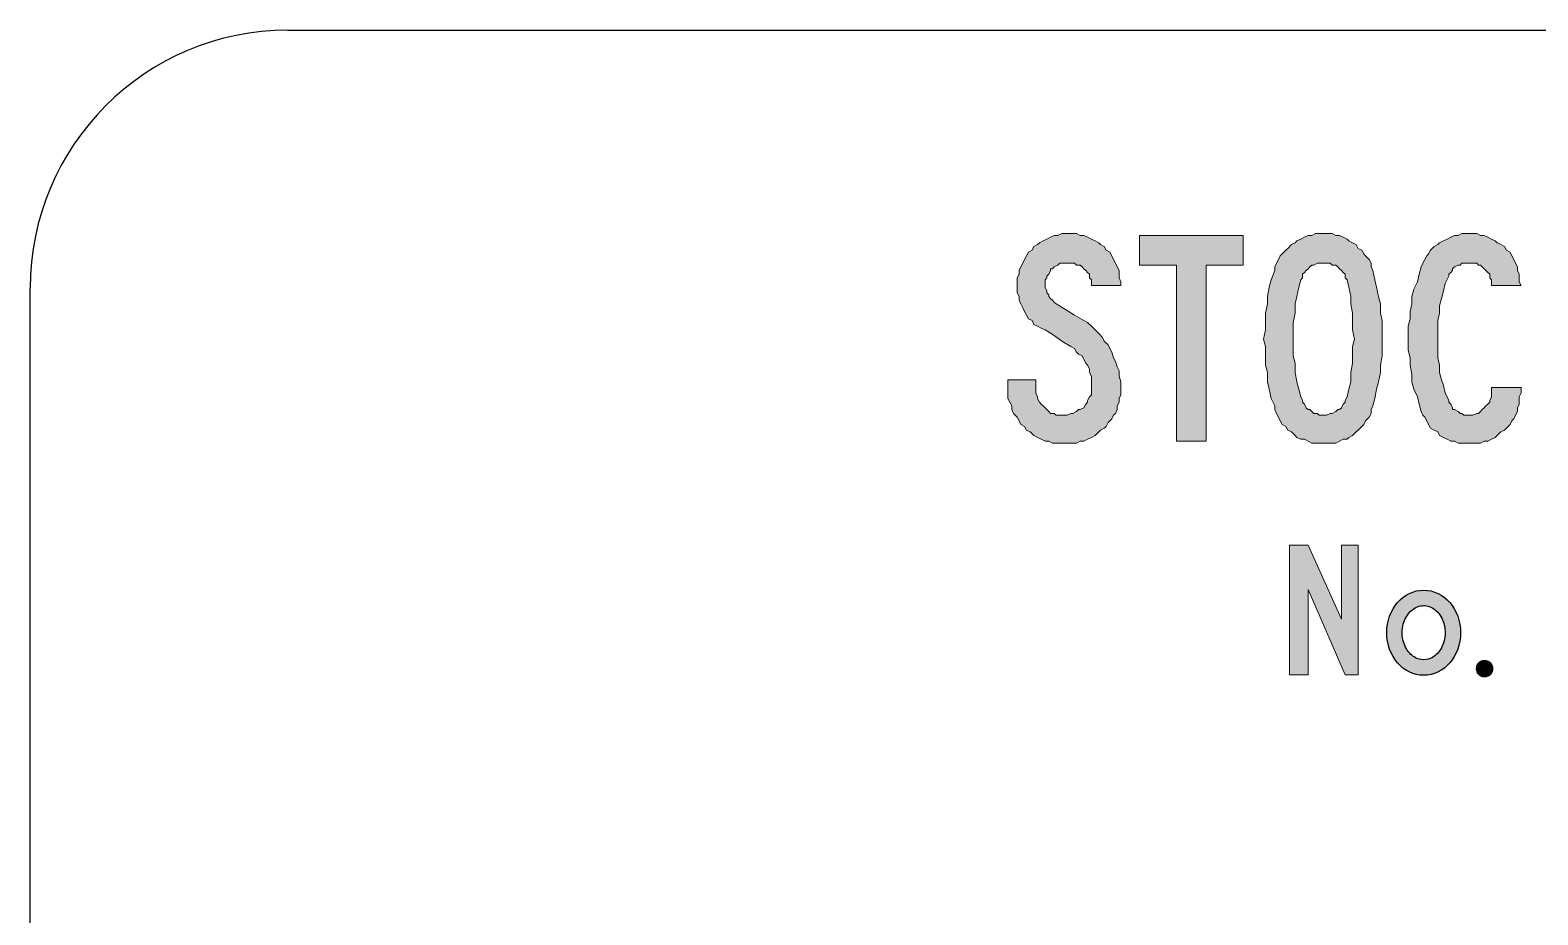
# Model space of a CAD drawing. Extents: x 182 to 1067, y -1436 to 264.
# Drawn here: x 182.4 to 240.9, y 229.3 to 263.5 of the extents above; entities that cross this region are included whole.
import ezdxf

# ---------------------------------------------------------------- set-up
doc = ezdxf.new("R2010")
doc.units = 0
doc.header["$LTSCALE"] = 12
doc.header["$MEASUREMENT"] = 0
doc.layers.get('0').update_dxf_attribs({"linetype": 'CONTINUOUS'})
doc.layers.add('L25', color=1, linetype='CONTINUOUS')
doc.layers.add('L35', color=3, linetype='CONTINUOUS')

msp = doc.modelspace()

# ---------------------------------------------------------------- hatches: boundary and pattern name
at = {"layer": 'L25'}
h = msp.add_hatch(color=256, dxfattribs=at)
h.paths.add_polyline_path([(226.863, 247.62), (226.863, 254.447), (225.426, 254.447), (225.426, 255.596), (229.45, 255.596), (229.45, 254.447), (228.013, 254.447), (228.013, 247.62)])
h.paths.add_polyline_path([(233.474, 249.345), (233.546, 249.632), (233.618, 249.92), (233.618, 250.279), (233.69, 250.638), (233.69, 250.926), (233.69, 251.285), (233.762, 251.572), (233.69, 251.932), (233.69, 252.219), (233.69, 252.578), (233.618, 252.938), (233.618, 253.225), (233.546, 253.584), (233.474, 253.872), (233.402, 253.944), (233.402, 254.087), (233.33, 254.159), (233.259, 254.231), (233.187, 254.303), (233.115, 254.375), (233.043, 254.447), (232.899, 254.447), (232.827, 254.519), (232.684, 254.519), (232.612, 254.519), (232.54, 254.519), (232.396, 254.519), (232.324, 254.519), (232.181, 254.447), (232.109, 254.447), (232.037, 254.375), (231.965, 254.303), (231.893, 254.231), (231.821, 254.159), (231.75, 254.087), (231.75, 253.944), (231.678, 253.872), (231.606, 253.584), (231.534, 253.225), (231.462, 252.938), (231.462, 252.578), (231.39, 252.219), (231.39, 251.932), (231.39, 251.572), (231.39, 251.285), (231.39, 250.926), (231.462, 250.638), (231.462, 250.279), (231.534, 249.92), (231.606, 249.632), (231.678, 249.345), (231.75, 249.201), (231.75, 249.129), (231.821, 249.057), (231.893, 248.914), (231.965, 248.842), (232.037, 248.842), (232.109, 248.77), (232.181, 248.698), (232.324, 248.698), (232.396, 248.626), (232.54, 248.626), (232.612, 248.626), (232.684, 248.626), (232.827, 248.698), (232.899, 248.698), (233.043, 248.77), (233.115, 248.842), (233.187, 248.842), (233.259, 248.914), (233.33, 249.057), (233.402, 249.129), (233.402, 249.201)], flags=16)
h.paths.add_polyline_path([(234.48, 248.986), (234.552, 249.273), (234.624, 249.632), (234.696, 249.92), (234.768, 250.279), (234.768, 250.566), (234.839, 250.926), (234.839, 251.285), (234.839, 251.572), (234.839, 251.932), (234.839, 252.291), (234.768, 252.578), (234.768, 252.938), (234.696, 253.225), (234.624, 253.584), (234.552, 253.872), (234.48, 254.231), (234.408, 254.375), (234.408, 254.519), (234.336, 254.662), (234.193, 254.806), (234.121, 254.878), (234.049, 255.022), (233.905, 255.093), (233.833, 255.237), (233.69, 255.309), (233.546, 255.381), (233.474, 255.453), (233.33, 255.525), (233.187, 255.596), (233.043, 255.596), (232.899, 255.668), (232.684, 255.668), (232.54, 255.668), (232.396, 255.668), (232.253, 255.668), (232.109, 255.596), (231.965, 255.596), (231.821, 255.525), (231.678, 255.453), (231.534, 255.381), (231.462, 255.309), (231.318, 255.237), (231.175, 255.093), (231.103, 255.022), (230.959, 254.878), (230.887, 254.806), (230.815, 254.662), (230.744, 254.519), (230.672, 254.375), (230.672, 254.231), (230.528, 253.872), (230.456, 253.584), (230.384, 253.225), (230.384, 252.938), (230.312, 252.578), (230.312, 252.291), (230.312, 251.932), (230.241, 251.572), (230.312, 251.285), (230.312, 250.926), (230.312, 250.566), (230.384, 250.279), (230.384, 249.92), (230.456, 249.632), (230.528, 249.273), (230.672, 248.986), (230.672, 248.842), (230.744, 248.698), (230.815, 248.554), (230.887, 248.411), (230.959, 248.267), (231.103, 248.195), (231.175, 248.051), (231.318, 247.98), (231.462, 247.836), (231.534, 247.764), (231.678, 247.692), (231.821, 247.692), (231.965, 247.62), (232.109, 247.548), (232.253, 247.548), (232.396, 247.548), (232.54, 247.548), (232.684, 247.548), (232.899, 247.548), (233.043, 247.548), (233.187, 247.62), (233.33, 247.692), (233.474, 247.692), (233.546, 247.764), (233.69, 247.836), (233.833, 247.98), (233.905, 248.051), (234.049, 248.195), (234.121, 248.267), (234.193, 248.411), (234.336, 248.554), (234.408, 248.698), (234.408, 248.842)])
h.paths.add_polyline_path([(241.522, 247.62), (241.522, 255.596), (242.672, 255.596), (242.672, 252.363), (244.396, 255.596), (245.69, 255.596), (244.109, 252.722), (245.977, 247.62), (244.828, 247.62), (243.39, 251.429), (242.672, 250.063), (242.672, 247.62)])
h.paths.add_polyline_path([(252.732, 247.62), (252.732, 255.596), (253.882, 255.596), (253.882, 247.62)])
h.paths.add_polyline_path([(255.534, 247.62), (255.534, 255.596), (256.612, 255.596), (256.612, 248.698), (259.487, 248.698), (259.487, 247.62)])
h.paths.add_polyline_path([(260.636, 247.62), (260.636, 255.596), (264.517, 255.596), (264.517, 254.447), (261.786, 254.447), (261.786, 252.363), (263.511, 252.363), (263.511, 251.285), (261.786, 251.285), (261.786, 248.698), (264.66, 248.698), (264.66, 247.62)])
h.paths.add_polyline_path([(221.402, 249.704), (221.402, 249.992), (220.324, 249.992), (220.324, 249.776), (220.324, 249.56), (220.324, 249.417), (220.324, 249.273), (220.396, 249.129), (220.468, 248.986), (220.468, 248.842), (220.54, 248.698), (220.684, 248.554), (220.755, 248.411), (220.827, 248.267), (220.971, 248.195), (221.043, 248.051), (221.187, 247.98), (221.33, 247.836), (221.474, 247.764), (221.618, 247.692), (221.761, 247.62), (221.905, 247.62), (222.049, 247.548), (222.193, 247.548), (222.408, 247.548), (222.552, 247.548), (222.696, 247.548), (222.839, 247.548), (222.983, 247.548), (223.127, 247.62), (223.27, 247.62), (223.414, 247.692), (223.558, 247.764), (223.702, 247.836), (223.773, 247.908), (223.917, 248.051), (224.061, 248.123), (224.133, 248.195), (224.205, 248.339), (224.348, 248.483), (224.42, 248.626), (224.492, 248.698), (224.564, 248.842), (224.564, 248.986), (224.636, 249.129), (224.636, 249.273), (224.708, 249.417), (224.708, 249.632), (224.708, 249.776), (224.708, 249.92), (224.636, 250.135), (224.636, 250.351), (224.564, 250.495), (224.492, 250.71), (224.42, 250.854), (224.348, 251.069), (224.276, 251.213), (224.205, 251.357), (224.061, 251.501), (223.989, 251.644), (223.845, 251.788), (223.702, 251.932), (223.558, 252.075), (223.414, 252.219), (223.27, 252.291), (222.911, 252.507), (222.552, 252.722), (222.193, 252.938), (222.121, 253.01), (222.049, 253.081), (221.977, 253.153), (221.905, 253.225), (221.905, 253.297), (221.833, 253.369), (221.833, 253.441), (221.761, 253.584), (221.761, 253.656), (221.761, 253.728), (221.761, 253.872), (221.833, 253.944), (221.833, 254.016), (221.905, 254.087), (221.977, 254.231), (221.977, 254.303), (222.049, 254.303), (222.121, 254.375), (222.264, 254.447), (222.336, 254.519), (222.408, 254.519), (222.48, 254.519), (222.624, 254.519), (222.696, 254.519), (222.767, 254.519), (222.911, 254.519), (222.983, 254.447), (223.127, 254.447), (223.199, 254.375), (223.27, 254.303), (223.342, 254.231), (223.414, 254.159), (223.486, 254.087), (223.486, 253.944), (223.558, 253.872), (223.558, 253.8), (223.558, 253.656), (224.708, 253.656), (224.708, 253.8), (224.636, 253.944), (224.636, 254.087), (224.636, 254.231), (224.564, 254.375), (224.492, 254.519), (224.42, 254.662), (224.348, 254.806), (224.276, 254.95), (224.133, 255.022), (224.061, 255.165), (223.917, 255.237), (223.845, 255.309), (223.702, 255.381), (223.558, 255.453), (223.414, 255.525), (223.27, 255.596), (223.127, 255.596), (222.983, 255.668), (222.839, 255.668), (222.696, 255.668), (222.552, 255.668), (222.408, 255.668), (222.264, 255.596), (222.121, 255.596), (221.977, 255.525), (221.833, 255.453), (221.69, 255.381), (221.546, 255.309), (221.474, 255.237), (221.33, 255.165), (221.258, 255.022), (221.115, 254.95), (221.043, 254.806), (220.971, 254.662), (220.899, 254.519), (220.827, 254.375), (220.755, 254.231), (220.755, 254.087), (220.684, 253.944), (220.684, 253.8), (220.684, 253.656), (220.684, 253.513), (220.684, 253.369), (220.755, 253.225), (220.755, 253.081), (220.827, 252.938), (220.899, 252.794), (220.971, 252.65), (221.043, 252.507), (221.115, 252.363), (221.258, 252.291), (221.33, 252.147), (221.474, 252.075), (221.618, 252.004), (221.761, 251.932), (222.121, 251.716), (222.408, 251.501), (222.767, 251.285), (222.911, 251.213), (222.983, 251.069), (223.055, 250.998), (223.199, 250.926), (223.27, 250.782), (223.342, 250.638), (223.414, 250.566), (223.486, 250.423), (223.486, 250.279), (223.558, 250.135), (223.558, 249.992), (223.558, 249.92), (223.558, 249.776), (223.558, 249.632), (223.558, 249.56), (223.558, 249.417), (223.486, 249.345), (223.414, 249.201), (223.414, 249.129), (223.342, 249.057), (223.27, 248.914), (223.127, 248.842), (223.055, 248.842), (222.983, 248.77), (222.839, 248.698), (222.767, 248.698), (222.624, 248.626), (222.552, 248.626), (222.408, 248.626), (222.336, 248.626), (222.193, 248.626), (222.121, 248.698), (221.977, 248.698), (221.905, 248.77), (221.833, 248.842), (221.761, 248.914), (221.69, 248.986), (221.618, 249.057), (221.546, 249.129), (221.474, 249.273), (221.474, 249.345), (221.402, 249.489), (221.402, 249.56)])
h.paths.add_polyline_path([(240.229, 253.656), (239.079, 253.656), (239.079, 253.8), (239.079, 253.872), (239.007, 253.944), (239.007, 254.087), (238.935, 254.159), (238.863, 254.231), (238.792, 254.303), (238.72, 254.375), (238.648, 254.447), (238.576, 254.447), (238.504, 254.519), (238.36, 254.519), (238.289, 254.519), (238.217, 254.519), (238.073, 254.519), (238.001, 254.519), (237.929, 254.519), (237.857, 254.447), (237.786, 254.447), (237.642, 254.375), (237.57, 254.303), (237.57, 254.231), (237.498, 254.159), (237.426, 254.087), (237.426, 254.016), (237.283, 253.728), (237.211, 253.441), (237.139, 253.153), (237.067, 252.866), (237.067, 252.578), (236.995, 252.291), (236.995, 252.004), (236.995, 251.716), (236.995, 251.429), (236.995, 251.141), (236.995, 250.854), (237.067, 250.566), (237.067, 250.279), (237.139, 249.992), (237.211, 249.776), (237.283, 249.489), (237.426, 249.201), (237.426, 249.129), (237.498, 249.057), (237.57, 248.914), (237.57, 248.842), (237.642, 248.842), (237.786, 248.77), (237.857, 248.698), (237.929, 248.698), (238.001, 248.626), (238.073, 248.626), (238.217, 248.626), (238.289, 248.626), (238.36, 248.626), (238.504, 248.698), (238.576, 248.698), (238.648, 248.77), (238.72, 248.842), (238.792, 248.914), (238.863, 248.986), (238.935, 249.057), (239.007, 249.129), (239.007, 249.201), (239.079, 249.345), (239.079, 249.417), (239.079, 249.489), (239.079, 249.704), (240.229, 249.704), (240.229, 249.489), (240.157, 249.345), (240.157, 249.201), (240.157, 249.057), (240.085, 248.914), (240.085, 248.77), (240.013, 248.626), (239.941, 248.483), (239.869, 248.411), (239.798, 248.267), (239.654, 248.123), (239.582, 248.051), (239.438, 247.98), (239.295, 247.836), (239.223, 247.764), (239.079, 247.692), (238.935, 247.62), (238.792, 247.62), (238.648, 247.548), (238.504, 247.548), (238.36, 247.548), (238.217, 247.548), (238.073, 247.548), (237.929, 247.548), (237.786, 247.548), (237.642, 247.62), (237.498, 247.62), (237.354, 247.692), (237.211, 247.764), (237.067, 247.836), (236.995, 247.98), (236.851, 248.051), (236.708, 248.123), (236.636, 248.267), (236.564, 248.411), (236.492, 248.554), (236.42, 248.626), (236.348, 248.77), (236.277, 249.057), (236.205, 249.345), (236.061, 249.632), (235.989, 249.92), (235.989, 250.207), (235.917, 250.566), (235.917, 250.854), (235.845, 251.141), (235.845, 251.429), (235.845, 251.716), (235.845, 252.075), (235.917, 252.363), (235.917, 252.65), (235.989, 252.938), (235.989, 253.225), (236.061, 253.513), (236.205, 253.8), (236.277, 254.087), (236.348, 254.375), (236.42, 254.519), (236.492, 254.662), (236.564, 254.806), (236.636, 254.878), (236.708, 255.022), (236.851, 255.165), (236.995, 255.237), (237.067, 255.309), (237.211, 255.381), (237.354, 255.453), (237.498, 255.525), (237.642, 255.596), (237.786, 255.596), (237.929, 255.668), (238.073, 255.668), (238.217, 255.668), (238.36, 255.668), (238.504, 255.668), (238.648, 255.596), (238.792, 255.596), (238.935, 255.525), (239.079, 255.453), (239.223, 255.381), (239.295, 255.309), (239.438, 255.237), (239.582, 255.165), (239.654, 255.022), (239.798, 254.95), (239.869, 254.806), (239.941, 254.662), (240.013, 254.519), (240.085, 254.375), (240.085, 254.231), (240.157, 254.087), (240.157, 253.944), (240.157, 253.8)])
h.paths.add_polyline_path([(249.57, 252.219), (248.205, 252.219), (248.205, 254.447), (249.57, 254.447), (249.642, 254.447), (249.714, 254.447), (249.786, 254.447), (249.858, 254.375), (249.93, 254.303), (250.001, 254.303), (250.073, 254.231), (250.145, 254.159), (250.217, 254.087), (250.217, 253.944), (250.289, 253.8), (250.289, 253.656), (250.361, 253.584), (250.361, 253.441), (250.361, 253.297), (250.361, 253.153), (250.289, 253.01), (250.289, 252.866), (250.217, 252.722), (250.217, 252.65), (250.145, 252.578), (250.073, 252.507), (250.001, 252.435), (249.93, 252.363), (249.858, 252.291), (249.786, 252.291), (249.714, 252.219), (249.642, 252.219)], flags=16)
h.paths.add_polyline_path([(249.57, 251.141), (248.205, 251.141), (248.205, 247.62), (247.055, 247.62), (247.055, 255.596), (249.57, 255.596), (249.714, 255.596), (249.858, 255.596), (249.93, 255.525), (250.073, 255.525), (250.217, 255.453), (250.361, 255.381), (250.504, 255.309), (250.576, 255.237), (250.72, 255.165), (250.792, 255.093), (250.936, 254.95), (251.007, 254.878), (251.079, 254.734), (251.151, 254.662), (251.223, 254.447), (251.295, 254.303), (251.367, 254.159), (251.367, 253.944), (251.439, 253.8), (251.439, 253.584), (251.439, 253.441), (251.439, 253.225), (251.439, 253.081), (251.439, 252.938), (251.367, 252.722), (251.367, 252.578), (251.295, 252.363), (251.223, 252.219), (251.151, 252.075), (251.079, 251.932), (251.007, 251.86), (250.936, 251.716), (250.792, 251.644), (250.72, 251.501), (250.576, 251.429), (250.504, 251.357), (250.361, 251.285), (250.217, 251.213), (250.073, 251.213), (249.93, 251.141), (249.858, 251.141), (249.714, 251.141)])
for points in [[(231.968, 243.596), (231.249, 243.596), (231.249, 238.566), (231.968, 238.566), (231.968, 241.872), (233.405, 238.566), (233.908, 238.566), (233.908, 243.596), (233.261, 243.596), (233.261, 240.722)], [(238.806, 238.483), (238.825, 238.483), (238.845, 238.483), (238.858, 238.49), (238.878, 238.49), (238.897, 238.496), (238.91, 238.503), (238.93, 238.51), (238.95, 238.516), (238.963, 238.523), (238.976, 238.536), (238.996, 238.542), (239.009, 238.555), (239.022, 238.562), (239.035, 238.575), (239.048, 238.588), (239.061, 238.601), (239.068, 238.621), (239.081, 238.634), (239.087, 238.647), (239.094, 238.667), (239.107, 238.68), (239.113, 238.699), (239.113, 238.719), (239.12, 238.732), (239.126, 238.752), (239.126, 238.771), (239.126, 238.785), (239.126, 238.804), (239.126, 238.824), (239.126, 238.843), (239.126, 238.857), (239.12, 238.876), (239.113, 238.896), (239.113, 238.909), (239.107, 238.929), (239.094, 238.942), (239.087, 238.961), (239.081, 238.974), (239.068, 238.994), (239.061, 239.007), (239.048, 239.02), (239.035, 239.033), (239.022, 239.046), (239.009, 239.053), (238.996, 239.066), (238.976, 239.079), (238.963, 239.086), (238.95, 239.092), (238.93, 239.099), (238.91, 239.105), (238.897, 239.112), (238.878, 239.118), (238.858, 239.125), (238.845, 239.125), (238.825, 239.125), (238.806, 239.125), (238.793, 239.125), (238.773, 239.125), (238.753, 239.125), (238.734, 239.118), (238.721, 239.112), (238.701, 239.105), (238.681, 239.099), (238.668, 239.092), (238.655, 239.086), (238.635, 239.079), (238.622, 239.066), (238.609, 239.053), (238.596, 239.046), (238.583, 239.033), (238.57, 239.02), (238.557, 239.007), (238.544, 238.994), (238.537, 238.974), (238.524, 238.961), (238.518, 238.942), (238.511, 238.929), (238.504, 238.909), (238.498, 238.896), (238.491, 238.876), (238.491, 238.857), (238.491, 238.843), (238.485, 238.824), (238.485, 238.804), (238.485, 238.785), (238.491, 238.771), (238.491, 238.752), (238.491, 238.732), (238.498, 238.719), (238.504, 238.699), (238.511, 238.68), (238.518, 238.667), (238.524, 238.647), (238.537, 238.634), (238.544, 238.621), (238.557, 238.601), (238.57, 238.588), (238.583, 238.575), (238.596, 238.562), (238.609, 238.555), (238.622, 238.542), (238.635, 238.536), (238.655, 238.523), (238.668, 238.516), (238.681, 238.51), (238.701, 238.503), (238.721, 238.496), (238.734, 238.49), (238.753, 238.49), (238.773, 238.483), (238.793, 238.483)]]:
    msp.add_hatch(color=256, dxfattribs=at).paths.add_polyline_path(points)
h = msp.add_hatch(color=256, dxfattribs=at)
edge = h.paths.add_edge_path(flags=16)
edge.add_spline(control_points=[(236.447, 241.248), (236.284, 241.248), (236.118, 241.187), (235.847, 240.948), (235.74, 240.788), (235.614, 240.412), (235.596, 240.196), (235.661, 239.793), (235.742, 239.606), (235.961, 239.325), (236.095, 239.231), (236.365, 239.138), (236.502, 239.136), (236.773, 239.217), (236.908, 239.305), (237.133, 239.574), (237.22, 239.756), (237.297, 240.156), (237.285, 240.372), (237.17, 240.755), (237.068, 240.92), (236.825, 241.151), (236.687, 241.217), (236.517, 241.245), (236.482, 241.248), (236.447, 241.248)], knot_values=[0, 0, 0, 0, 0.654869, 0.654869, 1.203612, 1.203612, 1.752354, 1.752354, 2.301096, 2.301096, 2.849839, 2.849839, 3.398581, 3.398581, 3.947324, 3.947324, 4.496066, 4.496066, 5.044809, 5.044809, 5.593551, 5.593551, 6.142293, 6.142293, 6.283185, 6.283185, 6.283185, 6.283185], degree=3, periodic=0)
edge = h.paths.add_edge_path()
edge.add_ellipse((236.447, 240.198), major_axis=(0, 1.65), ratio=0.869297, start_angle=0, end_angle=360)

# ---------------------------------------------------------------- linework, layer by layer
at = {"color": 3, "lineweight": 0}
for points in [[(223.558, 253.656), (224.708, 253.656), (224.708, 253.8), (224.636, 253.944), (224.636, 254.087), (224.636, 254.231), (224.564, 254.375), (224.492, 254.519), (224.42, 254.662), (224.348, 254.806), (224.276, 254.95), (224.133, 255.022), (224.061, 255.165), (223.917, 255.237), (223.845, 255.309), (223.702, 255.381), (223.558, 255.453), (223.414, 255.525), (223.27, 255.596), (223.127, 255.596), (222.983, 255.668), (222.839, 255.668), (222.696, 255.668), (222.552, 255.668), (222.408, 255.668), (222.264, 255.596), (222.121, 255.596), (221.977, 255.525), (221.833, 255.453), (221.69, 255.381), (221.546, 255.309), (221.474, 255.237), (221.33, 255.165), (221.258, 255.022), (221.115, 254.95), (221.043, 254.806), (220.971, 254.662), (220.899, 254.519), (220.827, 254.375), (220.755, 254.231), (220.755, 254.087), (220.684, 253.944), (220.684, 253.8), (220.684, 253.656), (220.684, 253.513), (220.684, 253.369), (220.755, 253.225), (220.755, 253.081), (220.827, 252.938), (220.899, 252.794), (220.971, 252.65), (221.043, 252.507), (221.115, 252.363), (221.258, 252.291), (221.33, 252.147), (221.474, 252.075), (221.618, 252.004), (221.761, 251.932)], [(226.863, 247.62), (226.863, 254.447), (225.426, 254.447), (225.426, 255.596), (229.45, 255.596), (229.45, 254.447), (228.013, 254.447), (228.013, 247.62), (226.863, 247.62), (226.863, 247.62)], [(234.48, 248.986), (234.552, 249.273), (234.624, 249.632), (234.696, 249.92), (234.768, 250.279), (234.768, 250.566), (234.839, 250.926), (234.839, 251.285), (234.839, 251.572), (234.839, 251.932), (234.839, 252.291), (234.768, 252.578), (234.768, 252.938), (234.696, 253.225), (234.624, 253.584), (234.552, 253.872), (234.48, 254.231), (234.408, 254.375), (234.408, 254.519), (234.336, 254.662), (234.193, 254.806), (234.121, 254.878), (234.049, 255.022), (233.905, 255.093), (233.833, 255.237), (233.69, 255.309), (233.546, 255.381), (233.474, 255.453), (233.33, 255.525), (233.187, 255.596), (233.043, 255.596), (232.899, 255.668), (232.684, 255.668), (232.54, 255.668), (232.396, 255.668), (232.253, 255.668), (232.109, 255.596), (231.965, 255.596), (231.821, 255.525), (231.678, 255.453), (231.534, 255.381), (231.462, 255.309), (231.318, 255.237), (231.175, 255.093), (231.103, 255.022), (230.959, 254.878), (230.887, 254.806), (230.815, 254.662), (230.744, 254.519), (230.672, 254.375), (230.672, 254.231), (230.528, 253.872), (230.456, 253.584), (230.384, 253.225), (230.384, 252.938), (230.312, 252.578), (230.312, 252.291), (230.312, 251.932), (230.241, 251.572), (230.312, 251.285), (230.312, 250.926), (230.312, 250.566), (230.384, 250.279), (230.384, 249.92), (230.456, 249.632), (230.528, 249.273), (230.672, 248.986), (230.672, 248.842), (230.744, 248.698), (230.815, 248.554), (230.887, 248.411), (230.959, 248.267), (231.103, 248.195), (231.175, 248.051), (231.318, 247.98), (231.462, 247.836), (231.534, 247.764), (231.678, 247.692), (231.821, 247.692), (231.965, 247.62), (232.109, 247.548), (232.253, 247.548), (232.396, 247.548), (232.54, 247.548), (232.684, 247.548), (232.899, 247.548), (233.043, 247.548), (233.187, 247.62), (233.33, 247.692), (233.474, 247.692), (233.546, 247.764), (233.69, 247.836), (233.833, 247.98), (233.905, 248.051), (234.049, 248.195), (234.121, 248.267), (234.193, 248.411), (234.336, 248.554), (234.408, 248.698), (234.408, 248.842), (234.48, 248.986), (234.48, 248.986)], [(238.217, 255.668), (238.073, 255.668), (237.929, 255.668), (237.786, 255.596), (237.642, 255.596), (237.498, 255.525), (237.354, 255.453), (237.211, 255.381), (237.067, 255.309), (236.995, 255.237), (236.851, 255.165), (236.708, 255.022), (236.636, 254.878), (236.564, 254.806), (236.492, 254.662), (236.42, 254.519), (236.348, 254.375)], [(240.229, 253.656), (240.157, 253.8), (240.157, 253.944), (240.157, 254.087), (240.085, 254.231), (240.085, 254.375), (240.013, 254.519), (239.941, 254.662), (239.869, 254.806), (239.798, 254.95), (239.654, 255.022), (239.582, 255.165), (239.438, 255.237), (239.295, 255.309), (239.223, 255.381), (239.079, 255.453), (238.935, 255.525), (238.792, 255.596), (238.648, 255.596), (238.504, 255.668), (238.36, 255.668), (238.217, 255.668)], [(222.696, 254.519), (222.624, 254.519), (222.48, 254.519), (222.408, 254.519), (222.336, 254.519), (222.264, 254.447), (222.121, 254.375), (222.049, 254.303), (221.977, 254.303), (221.977, 254.231), (221.905, 254.087), (221.833, 254.016), (221.833, 253.944), (221.761, 253.872), (221.761, 253.728), (221.761, 253.656), (221.761, 253.584), (221.833, 253.441), (221.833, 253.369), (221.905, 253.297), (221.905, 253.225), (221.977, 253.153), (222.049, 253.081), (222.121, 253.01), (222.193, 252.938)], [(223.558, 253.656), (223.558, 253.8), (223.558, 253.872), (223.486, 253.944), (223.486, 254.087), (223.414, 254.159), (223.342, 254.231), (223.27, 254.303), (223.199, 254.375), (223.127, 254.447), (222.983, 254.447), (222.911, 254.519), (222.767, 254.519), (222.696, 254.519)], [(233.474, 249.345), (233.546, 249.632), (233.618, 249.92), (233.618, 250.279), (233.69, 250.638), (233.69, 250.926), (233.69, 251.285), (233.762, 251.572), (233.69, 251.932), (233.69, 252.219), (233.69, 252.578), (233.618, 252.938), (233.618, 253.225), (233.546, 253.584), (233.474, 253.872), (233.402, 253.944), (233.402, 254.087), (233.33, 254.159), (233.259, 254.231), (233.187, 254.303), (233.115, 254.375), (233.043, 254.447), (232.899, 254.447), (232.827, 254.519), (232.684, 254.519), (232.612, 254.519), (232.54, 254.519), (232.396, 254.519), (232.324, 254.519), (232.181, 254.447), (232.109, 254.447), (232.037, 254.375), (231.965, 254.303), (231.893, 254.231), (231.821, 254.159), (231.75, 254.087), (231.75, 253.944), (231.678, 253.872), (231.606, 253.584), (231.534, 253.225), (231.462, 252.938), (231.462, 252.578), (231.39, 252.219), (231.39, 251.932), (231.39, 251.572), (231.39, 251.285), (231.39, 250.926), (231.462, 250.638), (231.462, 250.279), (231.534, 249.92), (231.606, 249.632), (231.678, 249.345), (231.75, 249.201), (231.75, 249.129), (231.821, 249.057), (231.893, 248.914), (231.965, 248.842), (232.037, 248.842), (232.109, 248.77), (232.181, 248.698), (232.324, 248.698), (232.396, 248.626), (232.54, 248.626), (232.612, 248.626), (232.684, 248.626), (232.827, 248.698), (232.899, 248.698), (233.043, 248.77), (233.115, 248.842), (233.187, 248.842), (233.259, 248.914), (233.33, 249.057), (233.402, 249.129), (233.402, 249.201), (233.474, 249.345), (233.474, 249.345)], [(236.348, 254.375), (236.277, 254.087), (236.205, 253.8), (236.061, 253.513), (235.989, 253.225), (235.989, 252.938), (235.917, 252.65), (235.917, 252.363), (235.845, 252.075), (235.845, 251.716), (235.845, 251.429), (235.845, 251.141), (235.917, 250.854), (235.917, 250.566), (235.989, 250.207), (235.989, 249.92), (236.061, 249.632), (236.205, 249.345), (236.277, 249.057), (236.348, 248.77)], [(240.229, 253.656), (239.079, 253.656), (239.079, 253.8), (239.079, 253.872), (239.007, 253.944), (239.007, 254.087), (238.935, 254.159), (238.863, 254.231), (238.792, 254.303), (238.72, 254.375), (238.648, 254.447), (238.576, 254.447), (238.504, 254.519), (238.36, 254.519), (238.289, 254.519), (238.217, 254.519), (238.073, 254.519), (238.001, 254.519), (237.929, 254.519), (237.857, 254.447), (237.786, 254.447), (237.642, 254.375), (237.57, 254.303), (237.57, 254.231), (237.498, 254.159), (237.426, 254.087), (237.426, 254.016), (237.283, 253.728), (237.211, 253.441), (237.139, 253.153), (237.067, 252.866), (237.067, 252.578), (236.995, 252.291), (236.995, 252.004), (236.995, 251.716), (236.995, 251.429), (236.995, 251.141), (236.995, 250.854), (237.067, 250.566), (237.067, 250.279), (237.139, 249.992), (237.211, 249.776), (237.283, 249.489), (237.426, 249.201), (237.426, 249.129), (237.498, 249.057), (237.57, 248.914), (237.57, 248.842), (237.642, 248.842), (237.786, 248.77), (237.857, 248.698), (237.929, 248.698), (238.001, 248.626), (238.073, 248.626), (238.217, 248.626), (238.289, 248.626), (238.36, 248.626), (238.504, 248.698), (238.576, 248.698), (238.648, 248.77), (238.72, 248.842), (238.792, 248.914), (238.863, 248.986), (238.935, 249.057), (239.007, 249.129), (239.007, 249.201), (239.079, 249.345), (239.079, 249.417), (239.079, 249.489), (239.079, 249.704), (240.229, 249.704)], [(220.324, 249.992), (220.324, 249.776), (220.324, 249.56), (220.324, 249.417), (220.324, 249.273), (220.396, 249.129), (220.468, 248.986), (220.468, 248.842), (220.54, 248.698), (220.684, 248.554), (220.755, 248.411), (220.827, 248.267), (220.971, 248.195), (221.043, 248.051), (221.187, 247.98), (221.33, 247.836), (221.474, 247.764), (221.618, 247.692), (221.761, 247.62), (221.905, 247.62), (222.049, 247.548), (222.193, 247.548), (222.408, 247.548), (222.552, 247.548), (222.696, 247.548), (222.839, 247.548), (222.983, 247.548), (223.127, 247.62), (223.27, 247.62), (223.414, 247.692), (223.558, 247.764), (223.702, 247.836), (223.773, 247.908), (223.917, 248.051), (224.061, 248.123), (224.133, 248.195), (224.205, 248.339), (224.348, 248.483), (224.42, 248.626), (224.492, 248.698), (224.564, 248.842), (224.564, 248.986), (224.636, 249.129), (224.636, 249.273), (224.708, 249.417), (224.708, 249.632), (224.708, 249.776), (224.708, 249.92), (224.636, 250.135), (224.636, 250.351), (224.564, 250.495), (224.492, 250.71), (224.42, 250.854), (224.348, 251.069), (224.276, 251.213), (224.205, 251.357), (224.061, 251.501), (223.989, 251.644), (223.845, 251.788), (223.702, 251.932), (223.558, 252.075), (223.414, 252.219), (223.27, 252.291), (222.911, 252.507), (222.552, 252.722), (222.193, 252.938)], [(222.767, 251.285), (222.408, 251.501), (222.121, 251.716), (221.761, 251.932)], [(223.558, 249.776), (223.558, 249.92), (223.558, 249.992), (223.558, 250.135), (223.486, 250.279), (223.486, 250.423), (223.414, 250.566), (223.342, 250.638), (223.27, 250.782), (223.199, 250.926), (223.055, 250.998), (222.983, 251.069), (222.911, 251.213), (222.767, 251.285)], [(221.402, 249.704), (221.402, 249.992), (220.324, 249.992)], [(221.402, 249.704), (221.402, 249.56), (221.402, 249.489), (221.474, 249.345), (221.474, 249.273), (221.546, 249.129), (221.618, 249.057), (221.69, 248.986), (221.761, 248.914), (221.833, 248.842), (221.905, 248.77), (221.977, 248.698), (222.121, 248.698), (222.193, 248.626), (222.336, 248.626), (222.408, 248.626), (222.552, 248.626)], [(222.552, 248.626), (222.624, 248.626), (222.767, 248.698), (222.839, 248.698), (222.983, 248.77), (223.055, 248.842), (223.127, 248.842), (223.27, 248.914), (223.342, 249.057), (223.414, 249.129), (223.414, 249.201), (223.486, 249.345), (223.558, 249.417), (223.558, 249.56), (223.558, 249.632), (223.558, 249.776)], [(240.229, 249.704), (240.229, 249.489)], [(238.217, 247.548), (238.36, 247.548), (238.504, 247.548), (238.648, 247.548), (238.792, 247.62), (238.935, 247.62), (239.079, 247.692), (239.223, 247.764), (239.295, 247.836), (239.438, 247.98), (239.582, 248.051), (239.654, 248.123), (239.798, 248.267), (239.869, 248.411), (239.941, 248.483), (240.013, 248.626), (240.085, 248.77), (240.085, 248.914), (240.157, 249.057), (240.157, 249.201), (240.157, 249.345), (240.229, 249.489)], [(236.348, 248.77), (236.42, 248.626), (236.492, 248.554), (236.564, 248.411), (236.636, 248.267), (236.708, 248.123), (236.851, 248.051), (236.995, 247.98), (237.067, 247.836), (237.211, 247.764), (237.354, 247.692), (237.498, 247.62), (237.642, 247.62), (237.786, 247.548), (237.929, 247.548), (238.073, 247.548), (238.217, 247.548)], [(231.249, 238.566), (231.249, 243.596), (231.968, 243.596), (233.261, 240.722), (233.261, 243.596), (233.908, 243.596), (233.908, 238.566), (233.405, 238.566), (231.968, 241.872), (231.968, 238.566), (231.249, 238.566), (231.249, 238.566)], [(238.806, 238.483), (238.825, 238.483), (238.845, 238.483), (238.858, 238.49), (238.878, 238.49), (238.897, 238.496), (238.91, 238.503), (238.93, 238.51), (238.95, 238.516), (238.963, 238.523), (238.976, 238.536), (238.996, 238.542), (239.009, 238.555), (239.022, 238.562), (239.035, 238.575), (239.048, 238.588), (239.061, 238.601), (239.068, 238.621), (239.081, 238.634), (239.087, 238.647), (239.094, 238.667), (239.107, 238.68), (239.113, 238.699), (239.113, 238.719), (239.12, 238.732), (239.126, 238.752), (239.126, 238.771), (239.126, 238.785), (239.126, 238.804), (239.126, 238.824), (239.126, 238.843), (239.126, 238.857), (239.12, 238.876), (239.113, 238.896), (239.113, 238.909), (239.107, 238.929), (239.094, 238.942), (239.087, 238.961), (239.081, 238.974), (239.068, 238.994), (239.061, 239.007), (239.048, 239.02), (239.035, 239.033), (239.022, 239.046), (239.009, 239.053), (238.996, 239.066), (238.976, 239.079), (238.963, 239.086), (238.95, 239.092), (238.93, 239.099), (238.91, 239.105), (238.897, 239.112), (238.878, 239.118), (238.858, 239.125), (238.845, 239.125), (238.825, 239.125), (238.806, 239.125), (238.793, 239.125), (238.773, 239.125), (238.753, 239.125), (238.734, 239.118), (238.721, 239.112), (238.701, 239.105), (238.681, 239.099), (238.668, 239.092), (238.655, 239.086), (238.635, 239.079), (238.622, 239.066), (238.609, 239.053), (238.596, 239.046), (238.583, 239.033), (238.57, 239.02), (238.557, 239.007), (238.544, 238.994), (238.537, 238.974), (238.524, 238.961), (238.518, 238.942), (238.511, 238.929), (238.504, 238.909), (238.498, 238.896), (238.491, 238.876), (238.491, 238.857), (238.491, 238.843), (238.485, 238.824), (238.485, 238.804), (238.485, 238.785), (238.491, 238.771), (238.491, 238.752), (238.491, 238.732), (238.498, 238.719), (238.504, 238.699), (238.511, 238.68), (238.518, 238.667), (238.524, 238.647), (238.537, 238.634), (238.544, 238.621), (238.557, 238.601), (238.57, 238.588), (238.583, 238.575), (238.596, 238.562), (238.609, 238.555), (238.622, 238.542), (238.635, 238.536), (238.655, 238.523), (238.668, 238.516), (238.681, 238.51), (238.701, 238.503), (238.721, 238.496), (238.734, 238.49), (238.753, 238.49), (238.773, 238.483), (238.793, 238.483), (238.806, 238.483), (238.806, 238.483)]]:
    msp.add_lwpolyline(points, dxfattribs=at)
at = {"layer": 'L25'}
msp.add_ellipse((236.447, 240.198), major_axis=(0, 1.65), ratio=0.869297, dxfattribs=at)
msp.add_open_spline([(236.447, 241.248), (236.284, 241.248), (236.118, 241.187), (235.847, 240.948), (235.74, 240.788), (235.614, 240.412), (235.596, 240.196), (235.661, 239.793), (235.742, 239.606), (235.961, 239.325), (236.095, 239.231), (236.365, 239.138), (236.502, 239.136), (236.773, 239.217), (236.908, 239.305), (237.133, 239.574), (237.22, 239.756), (237.297, 240.156), (237.285, 240.372), (237.17, 240.755), (237.068, 240.92), (236.825, 241.151), (236.687, 241.217), (236.517, 241.245), (236.482, 241.248), (236.447, 241.248)], degree=3, knots=[0, 0, 0, 0, 0.654869, 0.654869, 1.203612, 1.203612, 1.752354, 1.752354, 2.301096, 2.301096, 2.849839, 2.849839, 3.398581, 3.398581, 3.947324, 3.947324, 4.496066, 4.496066, 5.044809, 5.044809, 5.593551, 5.593551, 6.142293, 6.142293, 6.283185, 6.283185, 6.283185, 6.283185], dxfattribs=at)
at = {"layer": 'L35'}
for p, q in [((192.399, 263.548), (292.399, 263.548)), ((182.399, 153.548), (182.399, 253.548))]:
    msp.add_line(p, q, dxfattribs=at)
msp.add_arc((192.399, 253.548), 10, 90, 180, dxfattribs=at)

doc.saveas('drawing.dxf')
